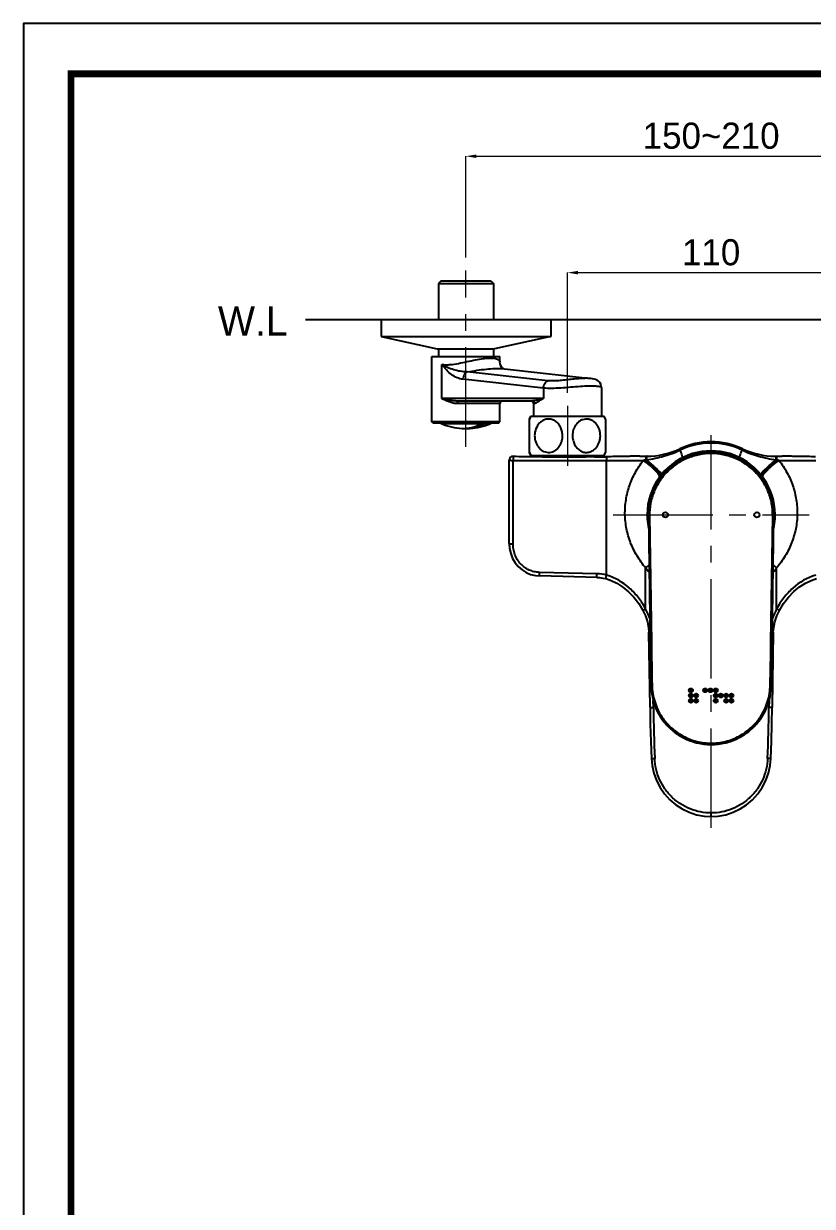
# Model space of a CAD drawing. Extents: x 0 to 1128, y 0 to 827.
# Drawn here: x 0 to 302, y 373.9 to 826.8 of the extents above; entities that cross this region are included whole.
import ezdxf

# ---------------------------------------------------------------- set-up
doc = ezdxf.new("R2010")
doc.units = 0
doc.header["$LTSCALE"] = 4
doc.header["$MEASUREMENT"] = 0
doc.header["$PDMODE"] = 3
doc.header["$PDSIZE"] = -10
doc.linetypes.add('CENTER', pattern=[50.800000000000004, 31.75, -6.35, 6.35, -6.35])
doc.linetypes.add('CENTER2', pattern=[28.575000000000003, 19.05, -3.175, 3.175, -3.175])
doc.layers.get('0').update_dxf_attribs({"linetype": 'CONTINUOUS'})
doc.layers.get('DEFPOINTS').update_dxf_attribs({"linetype": 'CONTINUOUS'})
doc.layers.add('Cneter', color=1, linetype='CENTER2', lineweight=13)
doc.layers.add('치수선', color=7, linetype='CONTINUOUS', lineweight=20)
doc.layers.add('DEF_LAYER_ASSEM_MEMBER', color=7, linetype='CONTINUOUS')
doc.styles.add('Daelim Dimension', font='')
doc.styles.get('Daelim Dimension').set_extended_font_data('나눔고딕')
doc.dimstyles.new('DEFAULT', dxfattribs={"dimscale": 2, "dimtxt": 2, "dimasz": 2, "dimexe": 0, "dimexo": 2, "dimgap": 1, "dimtad": 1, "dimdec": 1, "dimzin": 9, "dimdsep": 46, "dimtxsty": 'Daelim Dimension', "dimcen": 0.5, "dimclrd": 252, "dimclre": 252, "dimclrt": 3, "dimadec": 1, "dimazin": 0, "dimtfac": 1, "dimtdec": 1, "dimtix": 1, "dimtmove": 0, "dimatfit": 3, "dimfxl": 1, "dimtolj": 1, "dimtzin": 1, "dimlwd": 9, "dimlwe": 9, "dimarcsym": 0})

# ---------------------------------------------------------------- blocks, each defined once
blk = doc.blocks.new('*D0')
at = {"color": 5, "lineweight": 9, "ltscale": 0.5, "transparency": 16777216}
for p, q in [((208.2284864187452, 685.4710805844468), (208.2284864187452, 731.442227529219)), ((212.2284864187452, 731.442227529219), (314.2284864187452, 731.442227529219)), ((318.2284864187452, 685.4710805844468), (318.2284864187452, 731.442227529219))]:
    blk.add_line(p, q, dxfattribs=at)
at = {"color": 5, "ltscale": 0.5, "transparency": 16777216}
for points in [[(212.2284864187452, 732.1088941958857), (212.2284864187452, 730.7755608625524), (208.2284864187452, 731.442227529219)], [(314.2284864187452, 732.1088941958857), (314.2284864187452, 730.7755608625524), (318.2284864187452, 731.442227529219)]]:
    blk.add_solid(points, dxfattribs=at)
at = {"layer": 'DEFPOINTS', "color": 0, "ltscale": 0.5, "transparency": 16777216}
for p in [(318.2284864187452, 731.442227529219), (208.2284864187452, 681.4710805844468), (318.2284864187452, 681.4710805844468)]:
    blk.add_point(p, dxfattribs=at)
at = {"color": 7, "ltscale": 0.5, "transparency": 16777216, "insert": (263.2284864187452, 744.2576781729958), "char_height": 10, "attachment_point": 2, "style": 'Daelim Dimension'}
blk.add_mtext('\\A1;110', dxfattribs=at)
blk = doc.blocks.new('*D1')
at = {"color": 5, "lineweight": 9, "ltscale": 0.5, "transparency": 16777216}
for p, q in [((169.3376134534451, 737.2710805880469), (169.3376134534451, 776.0183035437112)), ((173.3376134534451, 776.0183035437112), (353.119359383945, 776.0183035437112)), ((357.119359383945, 737.2710805880469), (357.119359383945, 776.0183035437112))]:
    blk.add_line(p, q, dxfattribs=at)
at = {"color": 5, "ltscale": 0.5, "transparency": 16777216}
for points in [[(173.3376134534451, 776.6849702103779), (173.3376134534451, 775.3516368770446), (169.3376134534451, 776.0183035437112)], [(353.119359383945, 776.6849702103779), (353.119359383945, 775.3516368770446), (357.119359383945, 776.0183035437112)]]:
    blk.add_solid(points, dxfattribs=at)
at = {"layer": 'DEFPOINTS', "color": 0, "ltscale": 0.5, "transparency": 16777216}
for p in [(357.119359383945, 776.0183035437112), (169.3376134534451, 733.2710805880469), (357.119359383945, 733.2710805880469)]:
    blk.add_point(p, dxfattribs=at)
at = {"color": 7, "ltscale": 0.5, "transparency": 16777216, "insert": (263.2284864186952, 788.9052849457141), "char_height": 10, "attachment_point": 2, "style": 'Daelim Dimension'}
blk.add_mtext('\\A1;150~210', dxfattribs=at)

msp = doc.modelspace()

# ---------------------------------------------------------------- linework, layer by layer
at = {"ltscale": 0.5}
msp.add_line((107.9649088094293, 713.4710805844469), (816.8705379979958, 713.4710805844469), dxfattribs=at)
at = {"color": 1, "linetype": 'CENTER'}
for p, q in [((254.7284864187452, 571.4759471931088), (256.2284864187452, 571.4759471931088)), ((255.4811726163248, 572.2259520012135), (255.4811726163248, 570.7259520035627)), ((260.2284864187454, 571.4759471931097), (261.7284864187454, 571.4759471931097)), ((260.9784864187454, 572.2259471931088), (260.9784864187454, 570.7259471931088)), ((262.2284864187454, 571.4759471931097), (263.7284864187454, 571.4759471931088)), ((262.9811701597318, 572.2259520012117), (262.9811701597318, 570.7259519947679)), ((264.2284864187454, 571.4759471931088), (265.7284864187454, 571.4759471931088)), ((264.981171960354, 572.2259520012135), (264.981171960354, 570.7259520012135)), ((256.2284864187452, 569.4759471931088), (254.7284864187452, 569.4759471931088)), ((256.2284864187452, 567.4759471931088), (254.7284864187452, 567.4759471931088)), ((255.4811726163248, 570.2259423826558), (255.4811726163248, 568.7259520035627)), ((255.4811726163248, 568.2259423826558), (255.4811726163248, 566.7259520012135)), ((258.2284864187452, 569.4759471931088), (256.7284864187452, 569.4759471931088)), ((258.2284864187452, 567.4759471931088), (256.7284864187452, 567.4759471931088)), ((257.4811719603538, 570.2259423850041), (257.4811719603535, 568.7259520012135)), ((257.4811719603535, 568.2259423850041), (257.4811719603538, 566.7259520012135)), ((265.7284864187454, 569.4759471931088), (264.2284864187454, 569.4759471931088)), ((265.7284864187454, 567.4759471931088), (264.2284864187454, 567.4759471931088)), ((264.981171960354, 570.225942385005), (264.981171960354, 568.7259520012135)), ((264.981171960354, 568.225942385005), (264.981171960354, 566.7259520012135)), ((267.7284864187454, 569.4759471931088), (266.2284864187454, 569.4759471931088)), ((266.981171960354, 570.225942385005), (266.981171960354, 568.7259520012135)), ((269.7284864187454, 569.4759471931088), (268.2284864187454, 569.4759471931088)), ((269.7284864187454, 567.4759471931088), (268.2284864187454, 567.4759471931088)), ((268.981171960354, 570.225942385005), (268.981171960354, 568.7259520012135)), ((268.981171960354, 568.225942385005), (268.981171960354, 566.7259520012135)), ((271.7284864187452, 569.4759471931088), (270.2284864187454, 569.4759471931088)), ((271.7284864187452, 567.4759471931088), (270.2284864187454, 567.4759471931088)), ((270.981171599843, 570.2259423862956), (270.981171599843, 568.7259519999229)), ((270.981171599843, 568.2259423862956), (270.981171599843, 566.7259520012135))]:
    msp.add_line(p, q, dxfattribs=at)
at = {"ltscale": 0.5}
msp.add_lwpolyline([(0, 0), (1128.400001525879, 0), (1128.400001525879, 826.8000030517578), (0, 826.8000030517578)], close=True, dxfattribs=at)
at = {"color": 5, "linetype": 'ByBlock', "lineweight": 200, "const_width": 2.6}
msp.add_lwpolyline([(18.14486312866211, 35.40284729003906), (1110.144863128662, 35.40284729003906), (1110.144863128662, 807.6028442382812), (18.14486312866211, 807.6028442382812)], close=True, dxfattribs=at)
for centre in [(255.4784864187452, 571.4759471931088), (260.9784864187454, 571.4759471931088), (262.9784864187454, 571.4759471931088), (264.9784864187454, 571.4759471931088), (255.4784864187452, 569.4759471931088), (255.4784864187452, 567.4759471931088), (257.4784864187452, 569.4759471931088), (257.4784864187452, 567.4759471931088), (264.9784864187454, 569.4759471931088), (264.9784864187454, 567.4759471931088), (266.9784864187454, 569.4759471931088), (268.9784864187454, 569.4759471931088), (268.9784864187454, 567.4759471931088), (270.9784864187454, 569.4759471931088), (270.9784864187454, 567.4759471931088)]:
    msp.add_circle(centre, 0.75)
at = {"layer": 'Cneter', "lineweight": 5, "ltscale": 0.5}
for p, q in [((169.3376134534451, 664.7710805844468), (169.3376134534451, 732.2710805880469)), ((208.2284864187452, 680.4710805844468), (208.2284864187452, 657.4710805844468)), ((263.2284864187452, 518.8246738621469), (263.2284864187452, 669.1884894742468)), ((225.7284864187452, 638.6710805844468), (300.7284864187452, 638.6710805844468))]:
    msp.add_line(p, q, dxfattribs=at)
at = {"layer": 'DEF_LAYER_ASSEM_MEMBER', "color": 7, "linetype": 'Continuous'}
for p, q in [((159.8376134534451, 728.2710805844468), (158.8376134534451, 727.2710805844468)), ((158.8376134534451, 727.2710805844468), (158.8376134534451, 713.4710805844469)), ((158.8376134534451, 727.2710805844468), (179.8376134534451, 727.2710805844468)), ((159.8377589515451, 728.2710805844468), (178.8374679553451, 728.2710805844468)), ((178.8376134534451, 728.2710805844468), (179.8376134534451, 727.2710805844468)), ((179.8376134534451, 727.2710805844468), (179.8376134534451, 713.4710805844469)), ((136.8376134534451, 713.4710805844469), (136.8376134534451, 706.9710805844468)), ((136.8376689376453, 713.4710805844469), (201.8375579692452, 713.4710805844469)), ((201.8376134534451, 713.4710805844469), (201.8376134534451, 706.9710805844468)), ((136.8376134534451, 706.9710805844468), (158.3376134534451, 702.2710805844468)), ((136.8376134534451, 706.9710805844468), (201.8376134534451, 706.9710805844468)), ((201.8376134534451, 706.9710805844468), (180.3376134534451, 702.2710805844468)), ((158.3376134534451, 702.2710805844468), (180.3376134534451, 702.2710805844468)), ((158.8376134534451, 702.2710805844468), (158.8376134534451, 699.2710805844468)), ((179.8376134534451, 702.2710805844468), (179.8376134534451, 699.2710805844468)), ((156.3376134534451, 674.2710805844468), (156.3376134534451, 699.2710805844468)), ((156.3378954615453, 699.2710805844468), (182.3373314453452, 699.2710805844468)), ((182.3376134534451, 697.2912397593469), (182.3376134534451, 699.2710805844468)), ((182.3376134078451, 697.289799036847), (182.337613170245, 697.2894432951468)), ((182.9147934578452, 694.6794313131469), (217.1883652389452, 690.8899468551468)), ((217.2094294175452, 690.8876172959469), (217.2026008508453, 690.8883723206469)), ((221.2284864187452, 687.4421820083469), (221.2284864187452, 676.4710805844468)), ((194.6441855308451, 682.2710805844468), (165.9513515928452, 682.2710805844468)), ((182.3376134534451, 674.2710805844468), (182.3376134534451, 681.2710805844468)), ((195.2284864187452, 681.2710805844468), (195.2284864187452, 676.4710805844468)), ((193.7284864187452, 675.3588479118469), (194.2284864187452, 676.4710805844468)), ((193.7284864187452, 662.583313257147), (193.7284864187452, 675.3588479118469)), ((194.2284864187452, 676.4710805844468), (222.2284864187452, 676.4710805844468)), ((222.7284864187452, 675.3588479118469), (222.2284864187452, 676.4710805844468)), ((222.7284864187452, 675.3588479118469), (222.7284864187452, 662.583313257147)), ((156.8376134534451, 673.7710805844468), (156.3376134534451, 674.2710805844468)), ((182.3376134534451, 674.2710805844468), (156.3376134534451, 674.2710805844468)), ((181.8373424340452, 673.7710805844468), (156.8378844728452, 673.7710805844468)), ((159.8376134534451, 673.7710805844468), (159.8376134534451, 673.6464184248468)), ((159.8376134534451, 673.6464184248468), (178.8376134534451, 673.6464184248468)), ((178.8376134534451, 673.7710805844468), (178.8376134534451, 673.6464184248468)), ((181.8376134534451, 673.7710805844468), (182.3376134534451, 674.2710805844468)), ((194.2284864187452, 661.4710805844468), (193.7284864187452, 662.583313257147)), ((194.2284864187452, 661.4710805844468), (222.2284864187452, 661.4710805844468)), ((197.9964356111452, 661.4710805844468), (197.8296652153451, 660.8486849942469)), ((218.4605372262452, 661.4710805844468), (218.6219778835452, 660.8685758493469)), ((222.2284864187452, 661.4710805844468), (222.7284864187452, 662.583313257147)), ((185.9491567254452, 627.6829029062469), (185.9491567254452, 659.6710805844468)), ((235.9868354653452, 661.1710805844468), (238.6877040350453, 661.1710805844468)), ((287.7692688023451, 661.1710805844468), (290.4701373720452, 661.1710805844468)), ((239.2308258424453, 638.3359882563468), (239.9093561153452, 589.7429951838469)), ((286.5475548918453, 589.7385675020469), (287.2261469949451, 638.3359882563468)), ((219.5557138170452, 614.7433004336469), (197.6009485678453, 615.283575317947)), ((239.420623999845, 593.6992359980468), (239.4206251225453, 593.6990761337469)), ((239.8228482358452, 564.9984287538468), (239.4206261905451, 593.6992358144469)), ((287.036346646945, 593.6992358144469), (286.6341246016452, 564.9984287538468)), ((287.036346646945, 593.6992358144469), (287.0363455284453, 593.6990762215469)), ((287.0363479172452, 593.6990764023469), (287.1814215904453, 595.5431278210469)), ((239.9093561153452, 589.7429951841468), (239.9880830945451, 584.4243671115469)), ((241.2338339846451, 566.8980400719469), (242.4618326503453, 563.7515584614468)), ((239.8228482358452, 564.9984287538468), (239.8228493009451, 564.998272913947)), ((242.4618326503453, 563.7515584614468), (243.8045000874451, 561.3419717033469)), ((282.6533036698452, 561.343263649047), (283.9864670078452, 563.7334480396469)), ((286.6341254334452, 564.9984287364468), (286.6341243682452, 564.9982728974469)), ((243.7956459325453, 561.3557661988468), (243.8045287558452, 561.3419344628469)), ((243.8045287558452, 561.3419344628469), (243.9861977150451, 561.0641100376469)), ((281.4180922465453, 559.6031942287468), (282.6614144257453, 561.3559022719469)), ((282.4707751200451, 561.0641099185468), (282.6532730277452, 561.3432242479469)), ((282.6532730277452, 561.3432242479469), (282.6613763839453, 561.3558433230469))]:
    msp.add_line(p, q, dxfattribs=at)
at = {"layer": 'DEF_LAYER_ASSEM_MEMBER', "color": 9, "linetype": 'Continuous'}
for p, q in [((160.1452252980453, 683.2710805844468), (160.1452252980453, 696.2794484724469)), ((200.6721640585451, 690.0558065994469), (169.8420084608451, 693.4645574680469)), ((182.8992390047451, 694.681129182447), (182.9145554073452, 694.6794466934468)), ((199.0360982632453, 687.2055614808469), (168.2059233508451, 690.6143240525469)), ((217.2026866033452, 690.8883503849469), (217.1899639622452, 690.889743580447)), ((199.0360982632453, 687.2055614808469), (199.0360982632453, 683.2710805844468)), ((199.0360982632453, 683.2710805844468), (160.1452252980453, 683.2710805844468)), ((182.3376134534451, 681.2710805844468), (166.1932274399453, 681.2710805844468)), ((195.6144927371452, 681.2710805844468), (195.2284864187452, 681.2710805844468)), ((187.3706527911452, 627.5523485642468), (187.3706527911452, 659.5405261362469)), ((187.3706527911452, 659.5405261362469), (223.202318440545, 659.5405261362469)), ((223.202318440545, 659.5405261362469), (237.2935808485452, 659.5420344551469)), ((223.202318440545, 615.574037874947), (223.202318440545, 659.5405261362469)), ((289.1633919911453, 659.5420344520469), (303.2546543968451, 659.5405261362469)), ((239.6653238752451, 638.3429693465469), (240.3457442045451, 589.7499762742468)), ((286.1112286328453, 589.7499762743469), (286.7916489622453, 638.3429693465469)), ((219.5141114866451, 616.1122920072469), (197.5593463722453, 616.6525668882468)), ((238.1451530853453, 602.6478418272469), (238.1451530853453, 618.395090077247)), ((288.311819752045, 602.6478418272469), (288.311819752045, 618.395090077247)), ((241.1021739909452, 564.8899793034468), (241.0632742583452, 567.6380300574469)), ((285.3937526834452, 567.6418522316469), (285.3547988464452, 564.8899793034468)), ((263.2284856302451, 523.146620730347), (263.2284864187452, 524.5158831224469))]:
    msp.add_line(p, q, dxfattribs=at)
at = {"layer": 'DEF_LAYER_ASSEM_MEMBER', "color": 7, "linetype": 'Continuous'}
for points in [[(183.6992329156451, 694.5926991466469), (183.4641725554452, 694.7593098775469), (183.0863032568452, 695.1422959868469), (182.7091543379452, 695.7225118652468), (182.4265947741453, 696.5034879305468), (182.3376126195451, 697.2883238455469)], [(221.2284604148451, 687.4401134467469), (221.1768166051452, 688.0040027451469), (220.9513230720452, 688.7231140655468), (220.5750836868451, 689.3497969046468), (220.0833353415453, 689.861946184647), (219.5277727519451, 690.2434083014468), (218.9559772675452, 690.5062149078469), (218.3829496054452, 690.6836926470469), (217.7791716379452, 690.8091229915469), (217.2023661248452, 690.8883540786469)], [(185.9491671219453, 627.6829014119469), (186.0767606219451, 625.828504416347), (186.5076129577451, 623.8554856913469), (187.2208242641452, 622.018823612847), (188.1926622611452, 620.3498755158469), (189.3974522553451, 618.8777694953469), (190.8072430647451, 617.6289155135469), (192.3910648554452, 616.6269634189468), (194.1157956382451, 615.8916280797469), (195.9463248014451, 615.4387074089469), (197.6009478168451, 615.2835787566469)], [(219.5557133177451, 614.7432997439469), (220.5384172715451, 614.6827752413469), (221.8055090852451, 614.501009516647), (222.8989918147452, 614.2540023818469)], [(222.8989932914453, 614.2539969607469), (224.9267122732451, 613.5734287684469), (227.1652252949452, 612.4828143100469), (229.3758030664451, 611.0449567265468), (231.5262772501451, 609.2669103144469), (233.5800170147452, 607.1497156855469), (235.4882364473451, 604.6874533981469), (237.0679259249453, 602.0778774849468)], [(289.3890472968453, 602.0778774078469), (290.9822055643451, 604.7070298823469), (292.8934175804452, 607.1686159276469), (294.9486497260452, 609.2834713291469), (297.0994541318453, 611.058399102247), (299.3097279065453, 612.493011708247), (301.5480447073453, 613.5806641182469), (303.5579791585453, 614.2539970236469)], [(237.067911626945, 602.0778702810469), (238.0540117038452, 599.9627831235468), (238.8247873976452, 597.7016323924469)], [(287.1814215904453, 595.5431278210469), (287.6373192961453, 597.7202751081469), (288.4103270451451, 599.9809031057468), (289.3890588970451, 602.0778715910469)], [(238.8247873976452, 597.7016323924469), (239.2782074787451, 595.524194689647), (239.4206251225453, 593.6990761337469)], [(286.2795713464452, 573.5042247103469), (286.3766699149453, 578.8370731139469), (286.4685791414452, 584.4045046273468), (286.5475552198452, 589.738567348147)], [(239.9880830945451, 584.4243671115469), (240.0799579313452, 578.8569341145469), (240.1774015266451, 573.5042218458468)], [(240.1773837704452, 573.5042214808468), (240.4607999259451, 570.2519321026468), (241.2338339846451, 566.8980400719469)], [(283.9864670078452, 563.7334480396469), (285.2172143581452, 566.8788628783468), (285.9930737365453, 570.2320945125468), (286.2795887498453, 573.5042243541468)], [(239.8228484684453, 564.998272896547), (239.938951363845, 558.5761976737468), (240.1144453105451, 551.8980743558468), (240.3372887591452, 545.4263789210469)], [(286.1196837248451, 545.4263697785468), (286.3431357464451, 551.918072406447), (286.5184636583451, 558.5962015879469), (286.6341243682452, 564.9982728974469)], [(243.7956082485452, 561.3558245966469), (245.0262055034452, 559.619424740547), (247.6092817924452, 556.8189155302468), (250.6163689955451, 554.4812259099469), (253.9649472404451, 552.6701481468469), (257.5639649288453, 551.4344812596469), (261.3162059535452, 550.8073535911469), (265.1201973280452, 550.8056510320469), (268.8730035072451, 551.4294217701469), (272.4731325483451, 552.6618734160469), (275.8233353148451, 554.4699650853469), (278.8325148074452, 556.8049788512469), (281.4180922465453, 559.6031942287468)], [(240.3373099321452, 545.4263767234469), (240.6084473289452, 542.6673113067469), (241.2673419746452, 539.7429258573469), (242.2949301593451, 536.9267342203468), (243.6737945357452, 534.2665806421469), (245.3805815025453, 531.8079982790468), (247.3862217097451, 529.5931619786469), (249.6564644662451, 527.6598394747468), (252.1521142146451, 526.0408413056468), (254.8294463221453, 524.763304441447), (257.6416265354453, 523.8475791763469), (260.5397785687451, 523.3070586528469), (263.2284856302451, 523.146620730347)], [(263.2284866162452, 523.146620216347), (265.9376249916452, 523.3095093065469), (268.8355673264452, 523.8527370708468), (271.6471536743452, 524.7711443455469), (274.3233851994453, 526.0512184397469), (276.8175036689452, 527.672514948147), (279.0858883824451, 529.6078601396468), (281.0894143696453, 531.8244096725468), (282.7938944814452, 534.284378308847), (284.1703105257452, 536.9455740292469), (285.1953650408452, 539.762472589247), (285.8516876777451, 542.6872883529469), (286.1196626493452, 545.4263675155469)]]:
    msp.add_lwpolyline(points, dxfattribs=at)
at = {"layer": 'DEF_LAYER_ASSEM_MEMBER', "color": 1, "linetype": 'Continuous'}
msp.add_circle((245.7284864187452, 638.6710805844468), 1, dxfattribs=at)
at = {"layer": 'DEF_LAYER_ASSEM_MEMBER', "color": 40, "linetype": 'Continuous'}
msp.add_circle((280.7284864187452, 638.6710805844468), 1, dxfattribs=at)
at = {"layer": 'DEF_LAYER_ASSEM_MEMBER', "color": 7, "linetype": 'Continuous'}
for centre, radius, start, end in [((183.3376134534451, 681.2710805844468), 1, 90, 180), ((194.2284864187452, 681.2710805844468), 1, 0, 90), ((209.4249149901452, 668.9710805844468), 16.9464285714, 153.7319553871982, 157.8558034920979), ((207.0320578472451, 668.9710805844468), 16.9464285714, 22.14419650790209, 26.26804461280157), ((169.3376134534451, 696.7710805844468), 25, 247.666317342202, 266.7213300629987), ((170.0447175556451, 684.3013027141469), 12.5101896201, 266.7597099288945, 273.2706517646975), ((169.3376134534451, 696.7710805844468), 25, 273.2786699370013, 292.333682657798), ((263.2284864187452, 638.6710805844468), 28, 64.73558894000308, 115.2644110599969), ((209.4249149901452, 668.9710805844468), 16.9464285714, 202.1441965079021, 206.2680446128016), ((207.0320578472451, 668.9710805844468), 16.9464285714, 333.7319553871975, 337.8558034920979), ((238.6877040350453, 690.6710805844468), 29.5, 270, 295.2644110599969), ((263.2284864187452, 638.6710805844468), 24.5, 347.760338265799, 192.2396617341993), ((263.2284864187452, 638.6710805844468), 24, 359.1999999999998, 180.8000000000002), ((287.7692688023451, 690.6710805844468), 29.5, 244.7355889400031, 270), ((187.4491571759452, 659.6710484922469), 1.5000004508, 116.8049843205048, 179.9987741686992), ((201.3637618715452, 2118.627787024046), 1457.8504493008, 270.6781736249046, 270.8597387387943), ((262.7186838207451, 573.3996481111469), 22.4345485807, 203.2042879396988, 205.3425512378044), ((262.2251550231451, 573.1596377923469), 21.8857838831, 205.3277122424988, 211.6731556035973), ((261.7572497064452, 572.8806201230468), 21.3410666378, 211.695236288403, 212.6855905859032), ((264.245897334845, 573.1522634160469), 21.8698993274, 328.1161067144957, 334.6456423382994), ((263.6964654115452, 573.4187639101469), 22.4805284546, 334.6314841895968, 337.3510333903984), ((263.1634635437451, 573.811031170447), 23.0271922199, 213.6115534400026, 215.8135815919016), ((263.2922175826452, 573.8119305592469), 23.0287658346, 324.0904105754994, 326.3883616746973), ((264.7146269421453, 572.8711772195469), 21.3234237748, 327.3143847594935, 328.092174122804)]:
    msp.add_arc(centre, radius, start, end, dxfattribs=at)
at = {"layer": 'DEF_LAYER_ASSEM_MEMBER', "color": 9, "linetype": 'Continuous'}
for centre, radius, start, end in [((263.2284028336451, 638.6829996079468), 27.5107892882, 64.48264251560018, 115.5173492292969), ((263.2284864187452, 638.6710805844468), 24.1749773271, 352.8671280185986, 187.1328719814014), ((263.2284864187452, 638.6710805844468), 24.039931762, 358.2603071194989, 181.7035250930004), ((251.9082251012451, 573.6914725316469), 87.085629161, 99.09380217739758, 99.661049397806), ((250.883322462045, 590.3342487469469), 70.508626239, 100.1647925034013, 100.4090331074014), ((275.5911452263451, 590.4306411324469), 70.4106593151, 79.5907970820017, 79.83537751479818), ((274.5734754977452, 573.8412069583469), 86.9338685094, 80.33845547279982, 80.90669294600005), ((96.5119389183451, 795.0112961503469), 226.3918098001, 308.7270497029959, 309.1680751958048), ((265.0626682365453, 638.4342791170468), 33.5577371003, 216.6664495786024, 220.3784577021936), ((429.9481481450455, 795.0150663091468), 226.3966994423, 230.8319163413043, 231.2729323406973), ((261.3931614915452, 638.4352143150469), 33.5592124761, 319.6219279253015, 323.3334351236048), ((3427.347224702346, 634.3805406588469), 3187.313966959, 180.8023139780002, 181.0942199059005), ((-2900.932966624655, 634.3812241318469), 3187.3566871014, 358.9057824651995, 359.1976844889007), ((1033.711001602345, 576.1589778303469), 792.6889326433001, 180.8145538287, 182.2271080965003), ((-507.2543140420548, 576.1589854043469), 792.6892179994001, 357.7728921578009, 359.1854459171003), ((263.2598507101452, 573.847231738547), 23.1275151932, 213.5540586328053, 215.6079518403008), ((263.1964120985451, 573.8477159847469), 23.1283745602, 324.3076664751023, 326.4459135195974)]:
    msp.add_arc(centre, radius, start, end, dxfattribs=at)
for points, start_tangent, end_tangent in [([(163.3171779342451, 696.2384553089469), (166.4494092053453, 696.6891427346469), (169.7329226065451, 697.3760022717469), (172.9889109160451, 698.0734310915469), (176.038849950645, 698.5817231824469), (177.4216132402451, 698.7156498523468), (178.6723007187452, 698.753387041847), (179.7652820459452, 698.691951030047), (180.6797635340452, 698.5362474145469), (181.4010352851451, 698.2983569438469), (181.9202917157452, 697.996089057147), (182.2331592993453, 697.6513186625468), (182.3376135505453, 697.2886612881468)], (0.9962923127661713, 0.08603271193583063), (-0.0002939708753736292, -0.9999999567905614)), ([(169.8420066697452, 693.464551958547), (167.1913963695451, 693.6637241512469), (164.6439868552452, 694.2426471894469), (162.2694819048452, 695.1269795482469), (160.1452252976453, 696.2794484729469)], (-0.9999179746816519, -0.01280796270073429), (-0.839308725524465, 0.5436550958636354)), ([(168.2059233508451, 690.6143240525469), (165.9538271326453, 691.2199827638469), (163.8295039898451, 692.4418783567469), (161.8860521761451, 694.165452269747), (160.1452252980453, 696.2794484724469)], (-0.9939454228932781, 0.1098749121023649), (-0.5874592665165597, 0.8092537365893503)), ([(160.1452252980453, 696.279448474047), (160.3101036952451, 696.257104620747), (160.8230590480453, 696.2052135211469)], (0.9897119539627695, -0.1430742750573872), (0.9970450353985127, -0.07681925140990774)), ([(160.8230590480453, 696.2052135211469), (161.1636068013452, 696.1839799302469), (162.2418566867452, 696.175358427847)], (0.9970450353960478, -0.07681925144190087), (0.9995933229762243, 0.02851646298807056)), ([(162.2418566867452, 696.175358427847), (162.5052154730452, 696.1849476774469), (163.3171779342451, 696.2384553089469)], (0.999593322975184, 0.02851646302453694), (0.9962923127654546, 0.08603271194412918)), ([(169.8420084608451, 693.4645574680469), (169.2226721689451, 693.042205506147), (168.7126631794451, 692.379864853147), (168.3621813688453, 691.543086859747), (168.2059773047451, 690.6143180870469)], (-0.9161590246125386, -0.400814971802454), (-0.05519024615437143, -0.9984758568585522)), ([(169.8420084609452, 693.4645574677469), (173.5998338936452, 694.0423380759469), (177.1981471877452, 694.5173126216469), (180.3861835766452, 694.7547030189469), (181.7417658420452, 694.7577268674469), (182.8992390047451, 694.681129182447)], (0.9884265808113487, 0.1517000143229605), (0.9940937851873166, -0.1085244039465472)), ([(199.0360982632453, 687.2055614808469), (199.1923109609452, 688.1343354997468), (199.542802060145, 688.9711170936469), (200.0528205790451, 689.6334581792469), (200.6721640585451, 690.0558065994469)], (0.05519860920597636, 0.9984753945599891), (0.916163131818308, 0.4008055836647857)), ([(217.1899639622452, 690.889743580447), (215.7328686435451, 690.9693739626468), (213.919130371745, 690.927869979847), (211.8263966042452, 690.7736490406469), (209.5409149642453, 690.5391162199469), (207.1585296391452, 690.2782767127469), (204.7913671373451, 690.0621995581469), (202.5769529028451, 689.9681128933469), (200.6721640585451, 690.0558065994469)], (-0.9941242896801992, 0.1082446149600051), (-0.993945043489328, 0.1098783441948325)), ([(221.2284572827452, 687.4402250167468), (221.1934183309452, 687.5148909191469), (221.0882896106452, 687.5899000151469), (220.9136888198452, 687.6631366253469), (220.6704467070451, 687.732536854247), (220.3597686321452, 687.7962168250469), (219.9832847889452, 687.8524969559469), (219.0408281336452, 687.9370387956469), (217.8630941506451, 687.9773442524469), (216.4759610625451, 687.9692509775468), (213.2015064036452, 687.8161698929468), (209.5048326838453, 687.5403390459469), (205.6987920271451, 687.2600729017469), (202.1039040737451, 687.1127648401468), (199.0360982632453, 687.2055614808469)], (0.0007445258090269166, 0.9999997228406214), (-0.9964060427162285, 0.08470536015262391)), ([(165.9513515928452, 682.2710805844468), (164.3691063363451, 682.3794718354469), (162.8760326273452, 682.6228954417469), (160.1452252980453, 683.2710805844468)], (-0.9999999995631925, 2.955698097370477e-05), (-0.9660924852959939, 0.2581962622785428)), ([(166.1932274399453, 681.2710805844468), (164.4598316018453, 681.4803051250469), (162.8663302884452, 681.9638602431469), (160.1452252980453, 683.2710805844468)], (-0.9999999968658646, 7.91724122097476e-05), (-0.8666607298725132, 0.4988979648152947)), ([(165.9513515928452, 682.2710805844468), (166.0439236187451, 682.1949495909469), (166.0857328369452, 682.102547438647), (166.1223749141452, 681.9781544981469), (166.1748126093451, 681.6538083392469), (166.1932274399453, 681.2710805844468)], (1, 0), (1.970202587926844e-06, -0.9999999999980591)), ([(199.0360982632453, 683.2710805844468), (197.7956322199452, 682.9327807417469), (196.6425489866451, 682.6228844238469), (195.5860251385452, 682.3794658819469), (195.099085330645, 682.3017058076468), (194.6441855308451, 682.2710805844468)], (-0.9660901991420761, -0.2582048162246858), (-0.9999999989457986, 4.591734623133224e-05)), ([(194.6441855308451, 682.2710805844468), (195.0155490606451, 682.194949591647), (195.330264474245, 681.9781545013468), (195.5406222965453, 681.6538083441469), (195.6144927372452, 681.2710805844468)], (1, 0), (6.503529932745503e-11, -1)), ([(199.0360982632453, 683.2710805844468), (197.9115952774453, 682.587255780647), (196.9534742225453, 681.9637832517469), (196.5415240498453, 681.698049369747), (196.1782235682451, 681.4802976203468), (195.8675792752451, 681.329173822747), (195.6144927371452, 681.2710805844468)], (-0.8666333851083126, -0.4989454637690449), (-0.9999999463190098, 0.0003276613766870109)), ([(238.4399651703452, 659.7361979257469), (241.7541828927451, 660.355695430447), (245.0404183125452, 661.1530536924469), (248.2595956324451, 662.1958234235469), (251.3773445007453, 663.5102512487468)], (0.9853292555836518, 0.1706641675659153), (0.9031883457345579, 0.4292444666262721)), ([(263.2284864187452, 662.1710805844468), (258.591961196945, 661.7117406946469), (254.1390455872452, 660.3526488573468), (250.0426211115453, 658.1479244378469), (246.4609576300452, 655.183485897147), (243.5320011726451, 651.5726492083468), (241.370416905145, 647.453170508647), (240.0633897280452, 642.9844397290469), (239.6653238752451, 638.3429693465469)], (-0.9999999996974371, -2.459930642250044e-05), (0.01399719802846161, -0.9999020344250492)), ([(251.2781943832451, 663.9928153763469), (251.2623838886452, 663.9504407822469), (251.2741255373451, 663.8528274296468), (251.3130394243451, 663.7039048898469), (251.3773478853452, 663.510244476747)], (-0.904342359567652, -0.4268077983022471), (0.3361892472405509, -0.9417944521177813)), ([(252.2196339893451, 660.5584077966469), (252.2689353486451, 660.638994607147), (252.2766784978451, 660.7124136306469), (252.2730781129451, 660.8076912712469), (252.2318272063451, 661.062838717847), (252.1457315793452, 661.4015446770469), (251.8429213486452, 662.3151280124468), (251.3773168454452, 663.5102289240469)], (0.893362922742937, 0.4493358301629164), (-0.3792377743896548, 0.9252992545528075)), ([(286.7916489622453, 638.3429693465469), (286.3935813250453, 642.9844564847469), (285.0865466945452, 647.4531972994469), (282.9249450336451, 651.5726910201469), (279.9959490012452, 655.1835532017469), (276.4142794936452, 658.1479729546469), (272.3178802051452, 660.3526677051468), (267.8649828469452, 661.7117456902469), (263.2284864187452, 662.1710805844468)], (0.01399449026905211, 0.99990207232614), (-0.9999999996219311, 2.749796051208292e-05)), ([(274.2373375704453, 660.5584100212468), (274.1880237154453, 660.6390043774469), (274.1802746331452, 660.7124269850469), (274.1838693635452, 660.8077080469468), (274.2251099001451, 661.0628617908469), (274.3111962749451, 661.4015733821469), (274.6139929144451, 662.3151651805468), (275.0795978731451, 663.5102670355468)], (-0.8933564379758445, 0.4493487228502057), (0.3792435963334391, 0.9252968683833742)), ([(275.1787821305452, 663.992823159947), (275.194592622445, 663.9504482301468), (275.1828505168453, 663.8528331177469), (275.1439367637452, 663.7039110263469), (275.0796283573452, 663.5102512439469)], (0.904344129760291, -0.4268040475067005), (-0.3361892623225475, -0.9417944467340107)), ([(275.0796283573452, 663.5102512439469), (278.1973903628452, 662.1958163836468), (281.4165715397453, 661.1530629130468), (284.7027959951452, 660.3556893198469), (288.0170076663451, 659.7361979214469)], (0.9031834081100095, -0.4292548559012327), (0.9853652784319618, -0.1704560590319465)), ([(185.9491771516452, 659.6710805835469), (185.9761185752452, 659.6464062066468), (186.0559671942451, 659.6226345911468), (186.1858592230451, 659.600595597947), (186.3611507986452, 659.5810891150469), (186.5754470335453, 659.5648135144469), (186.8211216826451, 659.5523571073469), (187.3706527911452, 659.5405261362469)], (-0.005273497924318991, -0.9999860950131468), (0.9999895685004556, -0.004567591298798758)), ([(187.4132533593452, 661.0063504058469), (187.380200618845, 660.3970963047469), (187.3706527911452, 659.5405261362469)], (-0.1021082315353642, -0.9947732953053778), (0.004589849539810541, -0.9999894665851246)), ([(223.2384607510451, 660.9359152733468), (223.2101427615453, 660.3343835968469), (223.202318440545, 659.5405261362469)], (-0.08212857654187472, -0.9966217421445337), (0.00458984949770637, -0.9999894665853178)), ([(238.1451530853453, 618.395090077247), (234.8740898432452, 622.940446419947), (232.4076257605452, 627.9679926022469), (230.8429470580452, 633.3382381523469), (230.242798260145, 638.892023927147), (230.6295179242452, 644.455766277247), (231.9811766029452, 649.8548870472468), (234.2347427406451, 654.9296435015469), (237.2935808485452, 659.5420344551469)], (-0.6486061496613095, 0.7611242097197611), (0.6190580035450856, 0.7853452669028909)), ([(243.4437960665452, 653.1214924184469), (243.4962009584451, 653.263284221747), (243.4816045101452, 653.4526125099469), (243.3999288840453, 653.6877533971469), (243.2519892249452, 653.9666085657469), (243.0390044653452, 654.2868557968469), (242.7629157029453, 654.645651702547), (242.0313491000452, 655.466187409347), (241.0826660528453, 656.3997531972469), (239.9497743351451, 657.4139659374468), (238.6719713116452, 658.4736451731469), (237.2935805929453, 659.5420331209468)], (0.5898119374587794, 0.8075406357769996), (-0.799828101417236, 0.6002291297357197)), ([(238.3951530853453, 661.1710805844468), (238.3464746451452, 661.1425019381469), (238.2995579981452, 661.0579758592469), (238.2184056393451, 660.7357273007469), (238.1638810556451, 660.253085191147), (238.1442320905451, 659.6825144109469)], (-1, 0), (-0.00127517846207247, -0.9999991869596145)), ([(244.0079338058451, 653.8638537880469), (244.0300183354452, 653.9533416338469), (243.9921177457452, 654.0894488757469), (243.8944502633451, 654.2710528992469), (243.7378390072452, 654.4966902818469), (243.5235404385451, 654.764567827147), (243.2532649748453, 655.0725320743469), (242.5539254432451, 655.7985029163469), (241.6622531939452, 656.6513229180468), (240.6068074659452, 657.603671619047), (239.4215132116451, 658.6249454890469), (238.1442324399452, 659.682514452247)], (0.6201132540650454, 0.7845123020914716), (-0.7760442930566891, 0.6306784087109243)), ([(244.2355827858453, 654.1474992089469), (244.2447056774452, 654.2174672643469), (244.1962606158452, 654.3337844873469), (243.9284518459451, 654.7014322086469), (243.4405207433454, 655.2389825992468), (242.7476810655451, 655.9296637446469), (241.8715517777453, 656.7519291705469), (240.8394313972451, 657.6801551949469), (239.6835920635451, 658.685323354747), (238.4399522148451, 659.7361957100469)], (0.6316929082293294, 0.7752187237759237), (-0.7680578509609641, 0.6403804631445476)), ([(238.6877039406452, 661.1710848042469), (238.6406851969452, 661.143797462247), (238.5952912861451, 661.0630391155469), (238.5162159606452, 660.7544758123469), (238.4618213562451, 660.289990144747), (238.4399651703452, 659.7361979257469)], (-0.9999999999774465, -6.716180654781558e-06), (-0.007182694894473368, -0.9999742041143126)), ([(282.2213912883451, 654.1475001884469), (282.2122675114451, 654.217469426347), (282.2607113012452, 654.3337877933468), (282.5285165130451, 654.7014375381468), (283.0164429787451, 655.2389893748468), (283.7092772881451, 655.9296711893469), (284.5854009550451, 656.7519362590469), (285.6175161348451, 657.6801605269468), (286.7733509241452, 658.6853258137469), (288.0169902646451, 659.7361906570469)], (-0.6316900297023141, 0.7752210693567929), (0.7680614515878799, 0.6403761446093372)), ([(282.4490373751453, 653.8638523228469), (282.4269526110452, 653.953340435347), (282.4648530786451, 654.0894478734469), (282.5625205388451, 654.271052035047), (282.7191318306452, 654.4966895444468), (282.9334304714453, 654.7645672255469), (283.2037060493451, 655.0725316020469), (283.9030459211451, 655.7985026647469), (284.7947186169451, 656.6513228284468), (285.8501648571453, 657.6036716163469), (287.0354596421453, 658.6249455026468), (288.3127409830452, 659.6825143470469)], (-0.6201136398264504, 0.7845119971684255), (0.7760444895226692, 0.6306781669611687)), ([(283.0132007998452, 653.1215116387468), (282.9607974748451, 653.2633004540469), (282.9753947055451, 653.4526260840469), (283.0570703470451, 653.687764676547), (283.2050094275453, 653.9666177651468), (283.4179931941451, 654.286862987447), (283.6940805952452, 654.6456570108469), (284.4256435084451, 655.4661896301468), (285.3743220224453, 656.3997533769468), (286.507208801245, 657.4139652170469), (287.7850068029452, 658.4736446056469), (289.1633921544451, 659.5420341472469)], (-0.5898134273057917, 0.8075395476196789), (0.7998263493555895, 0.6002314644172784)), ([(287.7692688023451, 661.1710805844468), (287.8162876875451, 661.143793419747), (287.8616817196453, 661.0630349525469), (287.9407572426451, 660.7544706187468), (287.9951518919452, 660.2899833505469), (288.0170079229451, 659.7361883955468)], (1, -6.723012986554224e-11), (0.007182118467469149, -0.9999742082545526)), ([(288.0618197492452, 661.1710805840469), (288.1104981976453, 661.1425019218469), (288.1574148679451, 661.0579758014469), (288.2385672421451, 660.7357270824468), (288.2930918192453, 660.2530846206469), (288.3127407521451, 659.682514522247)], (0.9999999999999807, 1.964265336642445e-07), (0.001275190875332121, -0.9999991869437852)), ([(289.1633919911453, 659.5420344520469), (292.2222250070452, 654.9296514070469), (294.4757918051453, 649.8548998516469), (295.8274528332452, 644.4557860276468), (296.2141746532452, 638.8920264371469), (295.6140220191453, 633.3382226628469), (294.0493434184452, 627.9679839033469), (291.5828804115451, 622.9404419884469), (288.311819752045, 618.395090077247)], (0.619056088759575, -0.7853467762521835), (-0.6486060104737545, -0.7611243283310027)), ([(239.6653238752451, 638.3429693465469), (239.4951635797452, 638.340492192247), (239.4198328910452, 638.3393494518468), (239.3547874180451, 638.3383269746469), (239.3018979767451, 638.3374545888469), (239.2629116080452, 638.336760594347), (239.2490129470452, 638.3364874155468), (239.2389703340452, 638.3362662466468), (239.2328769165451, 638.3360991671469), (239.2308258424453, 638.3359882563468)], (-0.9998990958546756, -0.0142055661274914), (0.01396218030612429, -0.9999025240097653)), ([(286.7916491588451, 638.3429693465469), (286.9618084870451, 638.3404922031468), (287.0371385806452, 638.3393494701468), (287.1021834325452, 638.3383270010469), (287.1550722586451, 638.3374546236469), (287.1940580496453, 638.3367606374469), (287.2079564445451, 638.336487462547), (287.2179988110452, 638.3362662974469), (287.2240920044451, 638.3360992214468), (287.2261428802451, 638.3359883137468)], (0.9998990955883497, -0.01420558487357413), (-0.01620712954091236, -0.9998686558503792)), ([(185.9491771437451, 627.6829014311469), (185.9761213499453, 627.6582272517469), (186.0559718649451, 627.634455890747), (186.1858648778452, 627.6124171565469), (186.3611565752451, 627.5929109265469), (186.5754521408453, 627.576635555447), (186.8211254806452, 627.5641793355469), (187.3706527911452, 627.5523485642468)], (-0.005144529088132452, -0.9999867668226723), (0.999989568904288, -0.004567502886291773)), ([(197.5593463722453, 616.6525668882468), (195.5077824882453, 616.9058454091469), (193.5466912937452, 617.5624654949469), (191.7585546229452, 618.6023665314469), (190.2175403262452, 619.9818183535469), (188.9809216038452, 621.6387735945468), (188.0853992783452, 623.501305321847), (187.5481195526452, 625.4956767274468), (187.3706527911452, 627.5523485642468)], (-0.9996968873824199, 0.02461977574840253), (-5.744939132976773e-05, 0.9999999983497837)), ([(197.6009476963452, 615.2835739054469), (197.5941185589452, 615.2901914024469), (197.5876631706451, 615.3096037754469), (197.5760952855451, 615.3860633135469), (197.5666419605452, 615.5103494377469), (197.5596265115453, 615.6782172581469), (197.5552901438452, 615.8839330363469), (197.5537790488452, 616.120371579347), (197.5593463722453, 616.6525668882468)], (-0.9996939300508183, 0.02473956789335431), (0.02013688050078578, 0.9997972324645118)), ([(219.5557133006453, 614.7432990124469), (219.5488841279453, 614.7499159009469), (219.5424287049452, 614.7693277534469), (219.5308607466452, 614.8457865174469), (219.5214073450452, 614.9700722349469), (219.5143918230451, 615.1379400028469), (219.5100553891452, 615.343656047947), (219.5085442384452, 615.5800951249469), (219.5141114866451, 616.1122920072469)], (-0.9996962255495432, 0.0246466351049579), (0.0201367238837179, 0.9997972356189183)), ([(223.202318440545, 615.574037874947), (219.5141114866451, 616.1122920072469)], (-0.9670603180447473, 0.2545473261756885), (-0.9996970948490471, 0.02461135003154386)), ([(222.8989914607453, 614.2540010360469), (222.8967992465452, 614.2611615382468), (222.8978569778453, 614.2805399191468), (222.9021544137452, 614.3119654445469), (222.9096663279452, 614.3552124621469), (222.9340247654452, 614.4755077270469), (222.9701108715451, 614.637367854647), (223.0167081778452, 614.835332510447), (223.0722205219452, 615.0626301953469), (223.1348218665453, 615.3117723681469), (223.2023185888452, 615.5740384342469)], (-0.9670444118498152, 0.2546077483307312), (0.2518431893699744, 0.967768054839567)), ([(238.1451530853453, 602.6478418272469), (235.4012281132452, 606.9082745709469), (231.9487732323453, 610.6158005028469), (223.202318440545, 615.574037874947)], (-0.4617377861116241, 0.8870164693379353), (-0.9663389874656365, 0.2572721541556504)), ([(303.2546543968451, 615.574037874947), (294.5081995446451, 610.6158005450469), (291.0557448421453, 606.9082745302469), (288.311819752045, 602.6478418272469)], (-0.9663390836503791, -0.2572717928762222), (-0.4617379077736474, -0.8870164060065715)), ([(237.0680004172452, 602.0779168659469), (237.0728069604452, 602.0806884470469), (237.0875168032451, 602.0886727894468), (237.1120081564452, 602.1018039427469), (237.1460460957453, 602.1199565645469), (237.1893937820453, 602.1430043070468), (237.2417730178452, 602.1707990626469), (237.3718066309452, 602.2396653617469), (237.5322400350453, 602.3244861638468), (237.718436395545, 602.4228098475469), (237.9250656205452, 602.531821367247), (238.1451358403451, 602.6478327818469)], (-0.6021853364331086, 0.798356324322006), (0.884681698654599, 0.4661955513146962)), ([(239.8239662743451, 598.6961880810469), (238.1451530853453, 602.6478418272469)], (-0.302871345147071, 0.9530314518885532), (-0.4695700900690578, 0.8828951979213258)), ([(288.311819752045, 602.6478418272469), (286.6329309138453, 598.6959627867469)], (-0.4695758514247003, -0.8828921337053399), (-0.3028597272052431, -0.9530351439675065)), ([(289.3889843369452, 602.077910847547), (289.3841768177451, 602.080682871047), (289.3694658465452, 602.0886677888468), (289.3449732343452, 602.1017996281469), (289.3109339156451, 602.119953018947), (289.2675847380451, 602.1430015865469), (289.2152039215453, 602.170797193847), (289.0851670117452, 602.2396652144469), (288.9247303227451, 602.3244876970468), (288.7385308854452, 602.4228129449468), (288.5318989597451, 602.5318258410468), (288.3118266513452, 602.6478383301469)], (0.5986981269062782, 0.8009747516862902), (-0.8846817205836538, 0.466195509700754)), ([(239.4206251385451, 593.6990761339468), (239.4488062165453, 593.6750318835469), (239.5315339768451, 593.6526285734469), (239.6657534917451, 593.632749551447), (239.8465424359451, 593.6161062153469)], (0.01458927470251994, -0.9998935708682473), (0.9973183212229035, -0.07318583300837421)), ([(287.0363455125453, 593.699076221747), (287.0081650907453, 593.6750321007469), (286.9254379406452, 593.6526288046468), (286.7912189733452, 593.6327497271469), (286.6104305051451, 593.6161063555469)], (-0.01456174936208716, -0.9998939721068008), (-0.997318300564389, -0.07318611452563543)), ([(240.3457442042452, 589.7499762742468), (240.1749567978452, 589.7474940930468), (240.0992965822452, 589.7463495414469), (240.0339462484451, 589.7453261181469), (239.9807957877451, 589.7444538328468), (239.9416103403453, 589.7437611484469), (239.9276393298451, 589.7434890980469), (239.9175438188452, 589.7432693690469), (239.9114179323451, 589.7431040375469), (239.9093557953452, 589.7429951796469)], (-0.9998992958050689, -0.0141914850712483), (0.0139193108440992, -0.9999031217001102)), ([(286.1112286328453, 589.7499762743469), (286.2820159417452, 589.7474940944469), (286.3576761044451, 589.7463495436469), (286.4230263880452, 589.745326121147), (286.4761768042451, 589.7444538364468), (286.5153622156452, 589.743761152547), (286.5293332121453, 589.7434891022469), (286.5394287118452, 589.7432693734469), (286.5455545900452, 589.7431040420469), (286.5476167220452, 589.7429951842469)], (0.9998992958005991, -0.01419148538617149), (-0.0139621881752307, -0.9999025238998847)), ([(240.6144844941452, 573.5137469879469), (240.4433724998451, 573.5103557068469), (240.3677442917451, 573.5087957995469), (240.3023030385452, 573.5073993056469), (240.2490666277452, 573.506209608247), (240.2097273704451, 573.5052644386469), (240.1956659050452, 573.5048930487469), (240.1855486590453, 573.5045940805469), (240.1794844400451, 573.5043704589468), (240.1774697522453, 573.5042231389468)], (-0.9998126353120967, -0.01935702121403209), (0.02938990364023559, -0.999568023480152)), ([(240.6144845120452, 573.5137469879469), (241.6174769669451, 567.1570563481469), (244.3503501297453, 561.3405125503468)], (0.01911877018588097, -0.9998172196089541), (0.5546452319225821, -0.8320869345840884)), ([(282.1066226630451, 561.3405124255469), (284.8394948386451, 567.1570581458468), (285.8424884365452, 573.5137465311469)], (0.5546467301983813, 0.8320859358745611), (0.0191140224993657, 0.9998173103841992)), ([(285.8424884365452, 573.5137465311469), (286.0135949790451, 573.5103568205468), (286.0892202414452, 573.5087976170469), (286.1546586933453, 573.5074017223469), (286.2078926242452, 573.5062124883468), (286.2472298789451, 573.5052676189468), (286.2612905586452, 573.5048963111469), (286.2714071814451, 573.5045973762469), (286.2774709536452, 573.5043737367469), (286.2794853727453, 573.5042263477469)], (0.999812798620409, -0.01934858431063259), (-0.0310133081898641, -0.99951897166343)), ([(239.8228493162451, 564.9982729141468), (239.8468229887451, 564.9760560026468), (239.9172708772451, 564.955166850747), (240.0320131636452, 564.9363214666469), (240.1874715918452, 564.9200918592469), (240.3786235360451, 564.9069813561468), (240.599539762645, 564.8974137298469), (241.1021739909452, 564.8899793034468)], (0.01420512741198937, -0.9998991020874103), (0.9999992018754286, 0.001263427285623456)), ([(286.6341243530451, 564.9982728976469), (286.6101506470452, 564.9760559767469), (286.5397026740452, 564.9551668157469), (286.4249602574453, 564.9363214243469), (286.2695016610453, 564.920091813847), (286.0783495224453, 564.9069813125469), (285.857433087345, 564.8974136930469), (285.354798454445, 564.889979296147)], (-0.0142054262169314, -0.999899097842375), (-0.9999992017828172, 0.001263500585144258)), ([(243.9873731282453, 561.0684284851468), (243.9862380157451, 561.0659062963468), (243.9861964946451, 561.0641105362469)], (-0.5032382990128939, -0.864147680901019), (0.3360987482398517, -0.9418267523444026)), ([(244.3503501171451, 561.3405125503468), (244.215065499445, 561.2475455438469), (244.1010434163452, 561.1650424488469), (244.022225883745, 561.1030253894469), (243.9873731282453, 561.0684284851468)], (-0.8299663014239795, -0.5578135338091037), (-0.503238304952705, -0.8641476774419569)), ([(244.3503501297453, 561.3405125503468), (247.9759361206452, 557.1342770429469), (252.5189096419451, 553.9388410667468), (257.7068654137452, 551.9421312549468), (263.2284433123452, 551.2629073052469), (268.7500369407451, 551.9421130971468), (273.9380589726452, 553.9388385398469), (278.4810363854451, 557.134276063247), (282.1066226630451, 561.3405124255469)], (0.5546282595454578, -0.8320982476327998), (0.5546297691276528, 0.8320972414311963)), ([(244.4567191677452, 560.3815641646469), (248.1400724091452, 556.3464615644468), (252.6672700185452, 553.2887221763469), (257.7864671331452, 551.3800081543469), (263.2114426625451, 550.728681006847), (268.6373765782453, 551.3719891035469), (273.7593894660451, 553.273141652947), (278.2910949823452, 556.3242007418469), (281.9803897980453, 560.3538695508469)], (0.582232285839023, -0.8130224875897752), (0.58342889969562, 0.8121642192315286)), ([(282.1066227906451, 561.3405124255469), (282.2417894867451, 561.2476277748469), (282.3557485048452, 561.165176928447), (282.4345879908453, 561.1031595369468), (282.4695605984452, 561.0684970513469)], (0.8299645357078116, -0.5578161609951051), (0.5069313768091356, -0.8619864147458441)), ([(282.4695605984452, 561.0684970513469), (282.4707304712451, 561.0659298231469), (282.4707794517451, 561.0641071005468)], (0.5069313765928878, -0.8619864148730185), (-0.3361102922678001, -0.9418226326817879)), ([(240.3373796172452, 545.4263823647469), (240.3618308469452, 545.4056282366469), (240.4329398346451, 545.3873791445469), (240.5483340828453, 545.3721887540469), (240.7043979404452, 545.3605210248469), (240.8960905446452, 545.3527490087469), (241.1175386967452, 545.3491216696468), (241.6208375516451, 545.3546250276469)], (0.03921010934060307, -0.9992309879730003), (0.9996534936187055, 0.02632285501074938)), ([(263.2284864187452, 524.515884362947), (259.1072616253452, 524.9139598679469), (255.1382697505451, 526.0932462740468), (251.4678808359452, 528.0091333343469), (248.2298202595452, 530.5896995937469), (245.5409693619451, 533.7390384576469), (243.4980002610453, 537.3406555864469), (242.1750079991452, 541.2611528364469), (241.6208326344452, 545.3546248971469)], (-0.9999999996932359, 2.476949975594554e-05), (-0.03882750264014375, 0.9992459282072305)), ([(284.8361402029452, 545.3546248971469), (284.2819635490453, 541.261147339847), (282.9589650985451, 537.3406379597468), (280.9159800228451, 533.7390056224469), (278.2271060840451, 530.5896527927468), (274.9890170982451, 528.0090824679469), (271.3185960804451, 526.0932000946468), (267.3495776025452, 524.9139294375468), (263.2284864187452, 524.515884362947)], (-0.03882713466082243, -0.9992459425056629), (-0.999999999783854, -2.079163688840487e-05)), ([(286.1195717948451, 545.426370976747), (286.0951217994452, 545.4056199579469), (286.0240151845453, 545.3873714864469), (285.9086243988452, 545.3721813481469), (285.7525649208453, 545.3605147613468), (285.5608773193451, 545.3527441819468), (285.339434493045, 545.349118290447), (284.8361458369452, 545.3546247192469)], (-0.03918865593376624, -0.9992318295801557), (-0.9996533363652188, 0.02632882629147766))]:
    msp.add_spline(points, degree=3, dxfattribs=dict(at, start_tangent=start_tangent, end_tangent=end_tangent))
at = {"layer": 'DEF_LAYER_ASSEM_MEMBER', "color": 7, "linetype": 'Continuous'}
for points, start_tangent, end_tangent in [([(206.2276360253452, 670.0463056178469), (205.8274574686452, 671.6086123379469), (205.1036294464452, 673.0071758196468), (204.0956767411451, 674.1473976412469), (202.8649571675453, 674.9434116386469), (201.4947630693453, 675.328601271747), (200.0854214375452, 675.2680341887469), (198.7434747914451, 674.7674560152468), (197.5656101083453, 673.8715559622469)], (-0.1413403698872243, 0.9899610597594951), (-0.7062159473737899, -0.7079964941120404)), ([(218.9518698636452, 664.1321867727469), (220.2852125886452, 666.224720693647), (220.6521761411452, 667.459709231747), (220.8007399556452, 668.7540968644469), (220.4306141905452, 671.3172603082469), (219.9238452546451, 672.4846044640469), (219.2231523792452, 673.5094427602469), (218.3544761445453, 674.3447718667469), (217.3528173357452, 674.9489378857469), (216.2621224603452, 675.2890775616469), (215.1332735251451, 675.3453338780469), (214.0210694075452, 675.1142317774469), (212.9789778417451, 674.6095835726469), (212.0540723156453, 673.8599526446469), (211.2846678422452, 672.9041344266468)], (0.6954725989488107, 0.7185526174967195), (-0.5463356750698836, -0.8375663138796443)), ([(167.9167699382451, 671.8114900502469), (169.7397396118452, 671.840392576147), (171.5509149825452, 672.1348789575469), (173.3310144285451, 672.6918271631469), (175.0610869514451, 673.5053273290468)], (0.998368574234443, -0.05709807335703876), (0.8751814828194409, 0.4837947624044363)), ([(170.7584569686453, 671.8114900502469), (172.2200541176451, 671.9812470891468), (173.6666750089453, 672.321890728947), (175.0883550360452, 672.8310827641469), (176.4753005138452, 673.5053273290468)], (0.9983685742342968, 0.05709807335959245), (0.8751814828216704, 0.4837947624004028)), ([(175.0610869514451, 673.5053273290468), (175.2540318584452, 673.5051423277469), (175.8061915839451, 673.5049035470469)], (0.9999994146328396, -0.001082004611117458), (1, 0)), ([(175.8061915839451, 673.5049035470469), (175.9809093072452, 673.5049301299468), (176.4753005138452, 673.5053273290468)], (1, 0), (0.9999990975734705, 0.001343447894408208)), ([(197.5656101083453, 673.8715559622469), (196.1583524869452, 671.6834642096469), (195.6532885958452, 669.0196325180468)], (-0.7062159473790732, -0.7079964941067705), (-0.006355145754618738, -0.999979805857317)), ([(211.2846678422452, 672.9041344266468), (210.4489006942451, 671.0675718899469), (210.1532885958452, 669.0196325180468)], (-0.5463356750637882, -0.8375663138836202), (-0.006355145743747817, -0.9999798058573863)), ([(195.6532885958452, 669.0196325180468), (196.0758976582451, 666.4799116540469), (196.6038378165451, 665.3322549698469), (197.3213217625453, 664.331200860647), (198.2018217418452, 663.5226659231469), (199.2098805969451, 662.9469517849468), (200.3012567118451, 662.6353456752469), (201.4253058067452, 662.6059150218468), (202.5279867907452, 662.8605044920469), (203.5569909581452, 663.3840651686469), (204.4665540932451, 664.1474214496469), (205.219649316645, 665.1117220301469), (205.7882167497453, 666.2323447022469), (206.1525540895452, 667.4614940202468), (206.2276360253452, 670.0463056178469)], (-0.006355145748738278, -0.9999798058573545), (-0.1413403698843156, 0.9899610597599103)), ([(210.1532885958452, 669.0196325180468), (210.3496231044451, 667.2542521884468), (210.9493491437452, 665.6147590405469), (211.9147701161453, 664.2276710301469), (213.1797183616452, 663.2107852693468), (214.6464671705451, 662.6620027231469), (216.1883455014452, 662.640553507247), (217.6661254583453, 663.1487195332469), (218.9518698636452, 664.1321867727469)], (-0.006355145743812751, -0.9999798058573859), (0.6954725989472234, 0.7185526174982558)), ([(187.4132533593452, 661.0063504058469), (187.1675271736451, 661.0101145166468), (187.0579815005451, 661.0113423825469), (186.9622928012452, 661.0120784519469), (186.8836141835452, 661.012300899747), (186.8246150245452, 661.012001883247), (186.7872379015453, 661.0111915295469), (186.7727160995453, 661.009893773447)], (-0.999843083795521, 0.01771462069203569), (-0.8791584760589841, -0.4765295100763902)), ([(223.2384607510451, 660.9359152733468), (214.2726552520451, 660.8202352008468), (205.3113826582451, 660.7912139717469), (196.3573201661452, 660.8663199688469), (187.4132533593452, 661.0063504058469)], (-0.999872958234926, -0.01593949153950375), (-0.999843083796908, 0.01771462061375697)), ([(235.9868354653452, 661.1710805844468), (235.6035387364452, 661.1645960381469), (235.2043367258452, 661.1569357868469), (234.4059488532453, 661.1412582244468), (232.8107793709453, 661.1097662895469), (231.2163481099451, 661.0786410233468), (229.6218004641453, 661.0481385298469), (226.4312366884451, 660.9897048046469), (223.2384604253452, 660.9359152683469)], (-1, 0), (-0.9998729582048981, -0.01593949342314159)), ([(303.2185124104451, 660.9359152684469), (300.0257350755451, 660.9897048234468), (296.835170309145, 661.0481385689469), (295.2406221527451, 661.078641072847), (293.6461903779452, 661.109766350447), (292.0510203674451, 661.141258295447), (291.2526322574452, 661.156935862447), (290.8534298725451, 661.1645961182469), (290.4701373720452, 661.1710805844468)], (-0.9998729582048662, 0.0159394934251415), (-1, 0)), ([(240.1895202337453, 573.5041901951469), (240.7159214114452, 568.9380797758469), (242.0989588750451, 564.5601960249469)], (0.02041396273145235, -0.9997916133503015), (0.3940555107506366, -0.9190866414256357)), ([(284.4433281139452, 564.7618679534469), (285.7635695712452, 569.0453700116468), (286.2674528283453, 573.504189837847)], (0.3851560538252328, 0.9228514583624898), (0.02041060676860069, 0.9997916818674467)), ([(244.4901345658452, 560.3366715783468), (248.1720273987451, 556.331771261147), (252.6909141079452, 553.3002975423469), (257.7977952902452, 551.4088168608469), (263.2091014986452, 550.763082129047), (268.6215076889453, 551.3997621696469), (273.7316411175452, 553.282730778147), (278.2556220674453, 556.3066560258469), (281.9442165462451, 560.3053769452468)], (0.5851461083978492, -0.8109278832466255), (0.5865040623655902, 0.8099462851502314))]:
    msp.add_spline(points, degree=3, dxfattribs=dict(at, start_tangent=start_tangent, end_tangent=end_tangent))

# ---------------------------------------------------------------- texts
at = {"layer": '치수선', "insert": (101.1283380696832, 718.5264928769274), "char_height": 11.25, "attachment_point": 3, "style": 'Daelim Dimension'}
msp.add_mtext_dynamic_manual_height_columns('W.L', width=17.41092732240713, gutter_width=12.5, heights=[0], dxfattribs=at)

# ---------------------------------------------------------------- dimensions: what is measured, and where the dimension line sits
at = {"color": 5, "ltscale": 0.5}
dim = msp.add_linear_dim(base=(357.119359383945, 776.0183035437112), p1=(169.3376134534451, 733.2710805880469), p2=(357.119359383945, 733.2710805880469), text='150~210', dimstyle='DEFAULT', override={"dimtxt": 5, "dimclrd": 5, "dimclre": 5, "dimclrt": 7}, dxfattribs=at)
dim.commit()
dim.dimension.update_dxf_attribs({"geometry": '*D1', "text_midpoint": (263.2284864186952, 776.0183035437112), "dimtype": 160})
dim = msp.add_linear_dim(base=(318.2284864187452, 731.442227529219), p1=(208.2284864187452, 681.4710805844468), p2=(318.2284864187452, 681.4710805844468), dimstyle='DEFAULT', override={"dimtxt": 5, "dimclrd": 5, "dimclre": 5, "dimclrt": 7}, dxfattribs=at)
dim.commit()
dim.dimension.update_dxf_attribs({"geometry": '*D0', "text_midpoint": (263.2284864187452, 731.442227529219), "dimtype": 160})

doc.saveas('drawing.dxf')
